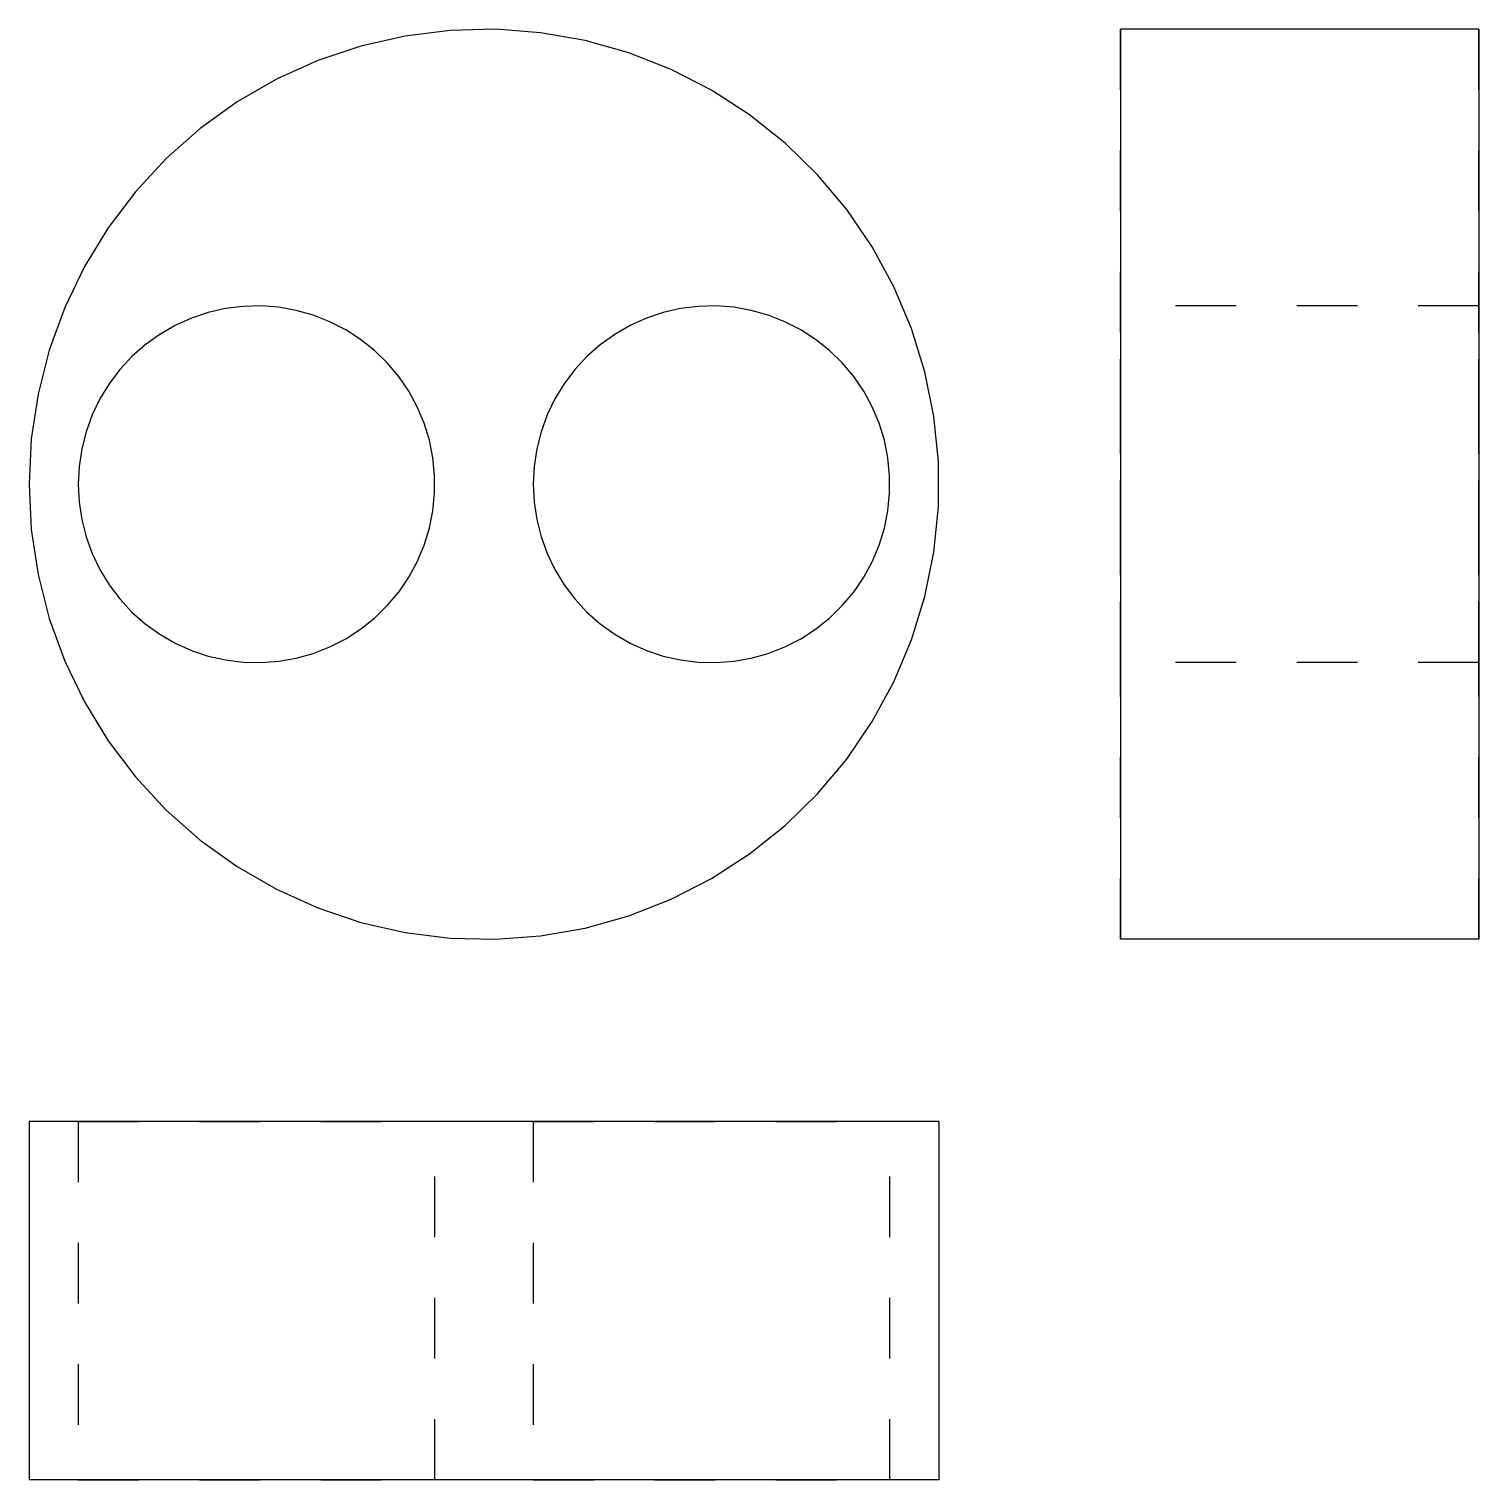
# Model space of a CAD drawing. Extents: x 0 to 2.39, y 0 to 2.39.
import ezdxf

# ---------------------------------------------------------------- set-up
doc = ezdxf.new("R2010")
doc.units = 0
doc.linetypes.add('HIDDEN', pattern=[0.075, 0.050025, -0.024975])
for name, color, linetype in [('FRONT', 7, 'CONTINUOUS'), ('LEFT', 7, 'CONTINUOUS'), ('LEFT_HID', 7, 'HIDDEN'), ('TOP', 7, 'CONTINUOUS'), ('TOP_HID', 7, 'HIDDEN')]:
    doc.layers.add(name, color=color, linetype=linetype)

msp = doc.modelspace()

# ---------------------------------------------------------------- linework, layer by layer
at = {"layer": 'FRONT'}
for p, q in [((0.619764, 2.379373), (0.54687, 2.362735)), ((0.693952, 2.38867), (0.619764, 2.379373)), ((0.768698, 2.390534), (0.693952, 2.38867)), ((0.843258, 2.384946), (0.768698, 2.390534)), ((0.916891, 2.371963), (0.843258, 2.384946)), ((0.988865, 2.351712), (0.916891, 2.371963)), ((0.54687, 2.362735), (0.475994, 2.338922)), ((1.058465, 2.324396), (0.988865, 2.351712)), ((0.475994, 2.338922), (0.407842, 2.308171)), ((1.125, 2.290286), (1.058465, 2.324396)), ((0.407842, 2.308171), (0.34309, 2.270786)), ((1.187808, 2.24972), (1.125, 2.290286)), ((0.34309, 2.270786), (0.282383, 2.22714)), ((1.246264, 2.203103), (1.187808, 2.24972)), ((0.282383, 2.22714), (0.226322, 2.177667)), ((1.299789, 2.150896), (1.246264, 2.203103)), ((0.226322, 2.177667), (0.175467, 2.122858)), ((1.347849, 2.09362), (1.299789, 2.150896)), ((0.175467, 2.122858), (0.130321, 2.063257)), ((1.389968, 2.031843), (1.347849, 2.09362)), ((0.130321, 2.063257), (0.091334, 1.999457)), ((1.425727, 1.96618), (1.389968, 2.031843)), ((0.091334, 1.999457), (0.058893, 1.932093)), ((1.454769, 1.897282), (1.425727, 1.96618)), ((0.058893, 1.932093), (0.03332, 1.861833)), ((0.26759, 1.914444), (0.240874, 1.902389)), ((0.295373, 1.923778), (0.26759, 1.914444)), ((0.323947, 1.9303), (0.295373, 1.923778)), ((0.353029, 1.933945), (0.323947, 1.9303)), ((0.38233, 1.934676), (0.353029, 1.933945)), ((0.411557, 1.932485), (0.38233, 1.934676)), ((0.440421, 1.927396), (0.411557, 1.932485)), ((0.468635, 1.919458), (0.440421, 1.927396)), ((0.495918, 1.90875), (0.468635, 1.919458)), ((1.01759, 1.914444), (0.990874, 1.902389)), ((1.045373, 1.923778), (1.01759, 1.914444)), ((1.073947, 1.9303), (1.045373, 1.923778)), ((1.103029, 1.933945), (1.073947, 1.9303)), ((1.13233, 1.934676), (1.103029, 1.933945)), ((1.161557, 1.932485), (1.13233, 1.934676)), ((1.190421, 1.927396), (1.161557, 1.932485)), ((1.218635, 1.919458), (1.190421, 1.927396)), ((1.245918, 1.90875), (1.218635, 1.919458)), ((0.240874, 1.902389), (0.215491, 1.887735)), ((0.522, 1.895378), (0.495918, 1.90875)), ((0.546621, 1.879477), (0.522, 1.895378)), ((0.990874, 1.902389), (0.965491, 1.887735)), ((1.272, 1.895378), (1.245918, 1.90875)), ((1.296621, 1.879477), (1.272, 1.895378)), ((1.476808, 1.825835), (1.454769, 1.897282)), ((0.191694, 1.870625), (0.169718, 1.851232)), ((0.215491, 1.887735), (0.191694, 1.870625)), ((0.569536, 1.861203), (0.546621, 1.879477)), ((0.941694, 1.870625), (0.919718, 1.851232)), ((0.965491, 1.887735), (0.941694, 1.870625)), ((1.319536, 1.861203), (1.296621, 1.879477)), ((0.03332, 1.861833), (0.014871, 1.789376)), ((0.169718, 1.851232), (0.149783, 1.829746)), ((0.590517, 1.840738), (0.569536, 1.861203)), ((0.919718, 1.851232), (0.899783, 1.829746)), ((1.340517, 1.840738), (1.319536, 1.861203)), ((0.149783, 1.829746), (0.132086, 1.806383)), ((0.609357, 1.818285), (0.590517, 1.840738)), ((0.625868, 1.794069), (0.609357, 1.818285)), ((0.899783, 1.829746), (0.882086, 1.806383)), ((1.359357, 1.818285), (1.340517, 1.840738)), ((1.375868, 1.794069), (1.359357, 1.818285)), ((1.491623, 1.752549), (1.476808, 1.825835)), ((0.132086, 1.806383), (0.116803, 1.781374)), ((0.639885, 1.768329), (0.625868, 1.794069)), ((0.882086, 1.806383), (0.866803, 1.781374)), ((1.389885, 1.768329), (1.375868, 1.794069)), ((0.014871, 1.789376), (0.003727, 1.715443)), ((0.116803, 1.781374), (0.104086, 1.754967)), ((0.866803, 1.781374), (0.854086, 1.754967)), ((0.104086, 1.754967), (0.094062, 1.727425)), ((0.65127, 1.741321), (0.639885, 1.768329)), ((0.854086, 1.754967), (0.844062, 1.727425)), ((1.40127, 1.741321), (1.389885, 1.768329)), ((1.499068, 1.678151), (1.491623, 1.752549)), ((0.094062, 1.727425), (0.086829, 1.699022)), ((0.659909, 1.713314), (0.65127, 1.741321)), ((0.844062, 1.727425), (0.836829, 1.699022)), ((1.409909, 1.713314), (1.40127, 1.741321)), ((0.003727, 1.715443), (0, 1.640767)), ((0.086829, 1.699022), (0.082461, 1.67004)), ((0.665716, 1.684585), (0.659909, 1.713314)), ((0.836829, 1.699022), (0.832461, 1.67004)), ((1.415716, 1.684585), (1.409909, 1.713314)), ((0.668635, 1.655422), (0.665716, 1.684585)), ((1.418635, 1.655422), (1.415716, 1.684585)), ((1.499068, 1.603382), (1.499068, 1.678151)), ((0.082461, 1.67004), (0.081, 1.640767)), ((0.668635, 1.626112), (0.668635, 1.655422)), ((0.832461, 1.67004), (0.831, 1.640767)), ((1.418635, 1.626112), (1.418635, 1.655422)), ((0, 1.640767), (0.003727, 1.566091)), ((0.081, 1.640767), (0.082461, 1.611494)), ((0.665716, 1.596948), (0.668635, 1.626112)), ((0.831, 1.640767), (0.832461, 1.611494)), ((1.415716, 1.596948), (1.418635, 1.626112)), ((0.082461, 1.611494), (0.086829, 1.582512)), ((0.832461, 1.611494), (0.836829, 1.582512)), ((1.491623, 1.528985), (1.499068, 1.603382)), ((0.086829, 1.582512), (0.094062, 1.554109)), ((0.659909, 1.56822), (0.665716, 1.596948)), ((0.836829, 1.582512), (0.844062, 1.554109)), ((1.409909, 1.56822), (1.415716, 1.596948)), ((0.003727, 1.566091), (0.014871, 1.492157)), ((0.65127, 1.540213), (0.659909, 1.56822)), ((1.40127, 1.540213), (1.409909, 1.56822)), ((0.094062, 1.554109), (0.104086, 1.526567)), ((0.639885, 1.513205), (0.65127, 1.540213)), ((0.844062, 1.554109), (0.854086, 1.526567)), ((1.389885, 1.513205), (1.40127, 1.540213)), ((0.104086, 1.526567), (0.116803, 1.50016)), ((0.625868, 1.487465), (0.639885, 1.513205)), ((0.854086, 1.526567), (0.866803, 1.50016)), ((1.375868, 1.487465), (1.389885, 1.513205)), ((1.476808, 1.455699), (1.491623, 1.528985)), ((0.014871, 1.492157), (0.03332, 1.419701)), ((0.116803, 1.50016), (0.132086, 1.475151)), ((0.609357, 1.463248), (0.625868, 1.487465)), ((0.866803, 1.50016), (0.882086, 1.475151)), ((1.359357, 1.463248), (1.375868, 1.487465)), ((0.132086, 1.475151), (0.149783, 1.451787)), ((0.590517, 1.440796), (0.609357, 1.463248)), ((0.882086, 1.475151), (0.899783, 1.451787)), ((1.340517, 1.440796), (1.359357, 1.463248)), ((0.149783, 1.451787), (0.169718, 1.430302)), ((0.569536, 1.420331), (0.590517, 1.440796)), ((0.899783, 1.451787), (0.919718, 1.430302)), ((1.319536, 1.420331), (1.340517, 1.440796)), ((1.454769, 1.384252), (1.476808, 1.455699)), ((0.03332, 1.419701), (0.058893, 1.349441)), ((0.169718, 1.430302), (0.191694, 1.410908)), ((0.191694, 1.410908), (0.215491, 1.393799)), ((0.546621, 1.402057), (0.569536, 1.420331)), ((0.919718, 1.430302), (0.941694, 1.410908)), ((0.941694, 1.410908), (0.965491, 1.393799)), ((1.296621, 1.402057), (1.319536, 1.420331)), ((0.215491, 1.393799), (0.240874, 1.379145)), ((0.522, 1.386155), (0.546621, 1.402057)), ((0.965491, 1.393799), (0.990874, 1.379145)), ((1.272, 1.386155), (1.296621, 1.402057)), ((0.240874, 1.379145), (0.26759, 1.36709)), ((0.26759, 1.36709), (0.295373, 1.357755)), ((0.468635, 1.362076), (0.495918, 1.372784)), ((0.495918, 1.372784), (0.522, 1.386155)), ((0.990874, 1.379145), (1.01759, 1.36709)), ((1.01759, 1.36709), (1.045373, 1.357755)), ((1.218635, 1.362076), (1.245918, 1.372784)), ((1.245918, 1.372784), (1.272, 1.386155)), ((1.425727, 1.315354), (1.454769, 1.384252)), ((0.058893, 1.349441), (0.091334, 1.282076)), ((0.295373, 1.357755), (0.323947, 1.351233)), ((0.323947, 1.351233), (0.353029, 1.347589)), ((0.353029, 1.347589), (0.38233, 1.346858)), ((0.38233, 1.346858), (0.411557, 1.349049)), ((0.411557, 1.349049), (0.440421, 1.354138)), ((0.440421, 1.354138), (0.468635, 1.362076)), ((1.045373, 1.357755), (1.073947, 1.351233)), ((1.073947, 1.351233), (1.103029, 1.347589)), ((1.103029, 1.347589), (1.13233, 1.346858)), ((1.13233, 1.346858), (1.161557, 1.349049)), ((1.161557, 1.349049), (1.190421, 1.354138)), ((1.190421, 1.354138), (1.218635, 1.362076)), ((1.389968, 1.24969), (1.425727, 1.315354)), ((0.091334, 1.282076), (0.130321, 1.218277)), ((1.347849, 1.187914), (1.389968, 1.24969)), ((0.130321, 1.218277), (0.175467, 1.158676)), ((1.299789, 1.130637), (1.347849, 1.187914)), ((0.175467, 1.158676), (0.226322, 1.103867)), ((1.246264, 1.078431), (1.299789, 1.130637)), ((0.226322, 1.103867), (0.282383, 1.054393)), ((1.187808, 1.031813), (1.246264, 1.078431)), ((0.282383, 1.054393), (0.34309, 1.010747)), ((1.125, 0.991248), (1.187808, 1.031813)), ((0.34309, 1.010747), (0.407842, 0.973363)), ((1.058465, 0.957137), (1.125, 0.991248)), ((0.407842, 0.973363), (0.475994, 0.942612)), ((0.988865, 0.929821), (1.058465, 0.957137)), ((0.475994, 0.942612), (0.54687, 0.918799)), ((0.54687, 0.918799), (0.619764, 0.902161)), ((0.843258, 0.896587), (0.916891, 0.909571)), ((0.916891, 0.909571), (0.988865, 0.929821)), ((0.619764, 0.902161), (0.693952, 0.892864)), ((0.693952, 0.892864), (0.768698, 0.891)), ((0.768698, 0.891), (0.843258, 0.896587))]:
    msp.add_line(p, q, dxfattribs=at)
at = {"layer": 'LEFT'}
for p, q in [((1.799068, 2.391), (1.799068, 1.641)), ((2.390068, 2.391), (1.799068, 2.391)), ((2.390068, 2.391), (2.390068, 1.641)), ((1.799068, 1.641), (1.799068, 0.891)), ((2.390068, 1.641), (2.390068, 0.891)), ((2.390068, 0.891), (1.799068, 0.891))]:
    msp.add_line(p, q, dxfattribs=at)
at = {"layer": 'LEFT_HID', "linetype": 'HIDDEN'}
for p, q in [((1.799068, 0.891), (1.799068, 2.391)), ((2.390068, 0.891), (2.390068, 2.391)), ((1.799068, 1.347), (1.799068, 1.935)), ((1.799068, 1.935), (1.799068, 1.641)), ((1.799068, 1.347), (1.799068, 1.935)), ((1.799068, 1.935), (1.799068, 1.641)), ((2.390068, 1.935), (1.799068, 1.935)), ((2.390068, 1.935), (1.799068, 1.935)), ((2.390068, 1.347), (2.390068, 1.935)), ((2.390068, 1.935), (2.390068, 1.641)), ((2.390068, 1.347), (2.390068, 1.935)), ((2.390068, 1.935), (2.390068, 1.641)), ((1.799068, 1.641), (1.799068, 1.347)), ((1.799068, 1.641), (1.799068, 1.347)), ((2.390068, 1.641), (2.390068, 1.347)), ((2.390068, 1.641), (2.390068, 1.347)), ((2.390068, 1.347), (1.799068, 1.347)), ((2.390068, 1.347), (1.799068, 1.347))]:
    msp.add_line(p, q, dxfattribs=at)
at = {"layer": 'TOP'}
for p, q in [((1.5, 0.591), (0, 0.591)), ((0, 0.591), (0, 0)), ((1.5, 0), (1.5, 0.591)), ((1.5, 0), (0, 0))]:
    msp.add_line(p, q, dxfattribs=at)
at = {"layer": 'TOP_HID', "linetype": 'HIDDEN'}
for p, q in [((0.081, 0.591), (0.669, 0.591)), ((0.669, 0.591), (0.081, 0.591)), ((0.081, 0.591), (0.081, 0)), ((0.669, 0), (0.669, 0.591)), ((0.831, 0.591), (1.419, 0.591)), ((1.419, 0.591), (0.831, 0.591)), ((0.831, 0.591), (0.831, 0)), ((1.419, 0), (1.419, 0.591)), ((0.081, 0), (0.669, 0)), ((0.669, 0), (0.081, 0)), ((0.831, 0), (1.419, 0)), ((1.419, 0), (0.831, 0))]:
    msp.add_line(p, q, dxfattribs=at)

doc.saveas('drawing.dxf')
